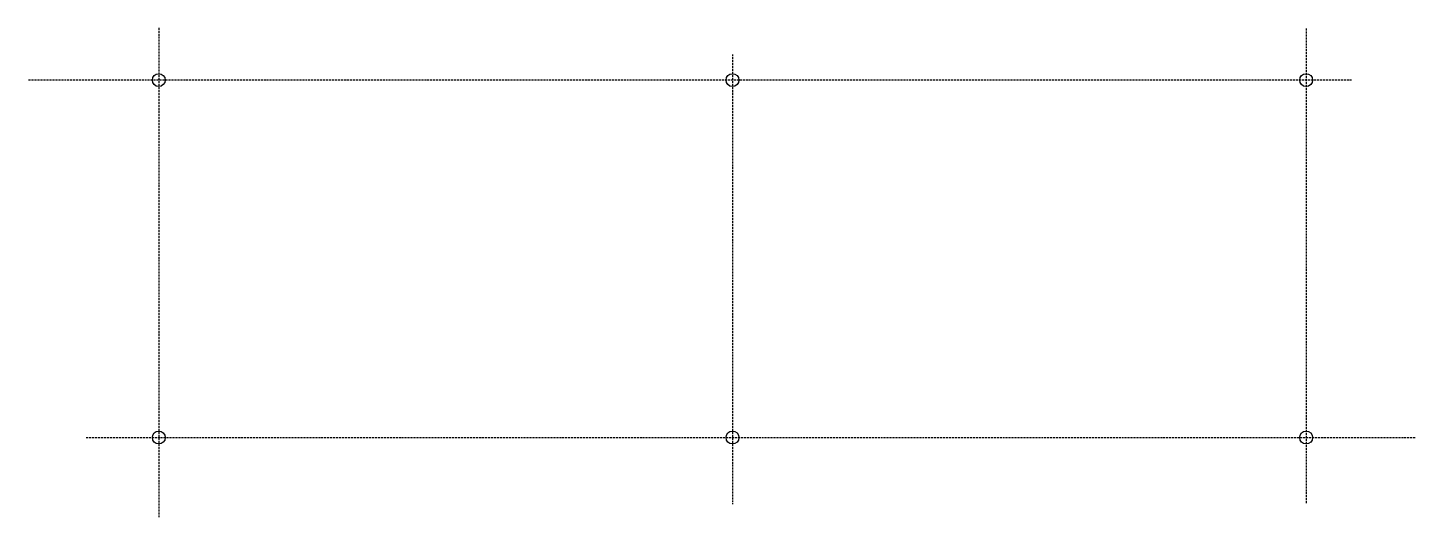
# Model space of a CAD drawing. Header units: millimetres. Extents: x -40 to 310, y -103 to 20.
import ezdxf

# ---------------------------------------------------------------- set-up
doc = ezdxf.new("R2010")
doc.units = ezdxf.units.MM
doc.linetypes.add('DASHED', pattern=[0.75, 0.5, -0.25])
doc.layers.get('0').update_dxf_attribs({"linetype": 'CONTINUOUS'})

msp = doc.modelspace()

# ---------------------------------------------------------------- linework, layer by layer
at = {"linetype": 'DASHED'}
for p, q in [((-6.98, 20.19), (-6.98, -103.29)), ((282.25, 20), (282.25, -100)), ((137.64, 13.48), (137.64, -100)), ((293.72, 6.98), (-40, 6.98)), ((-25.25, -83.17), (310, -83.17))]:
    msp.add_line(p, q, dxfattribs=at)
for centre in [(-6.98, 6.98), (137.64, 6.98), (282.25, 6.98), (-6.98, -83.17), (137.64, -83.17), (282.25, -83.17)]:
    msp.add_circle(centre, 1.62)

doc.saveas('drawing.dxf')
